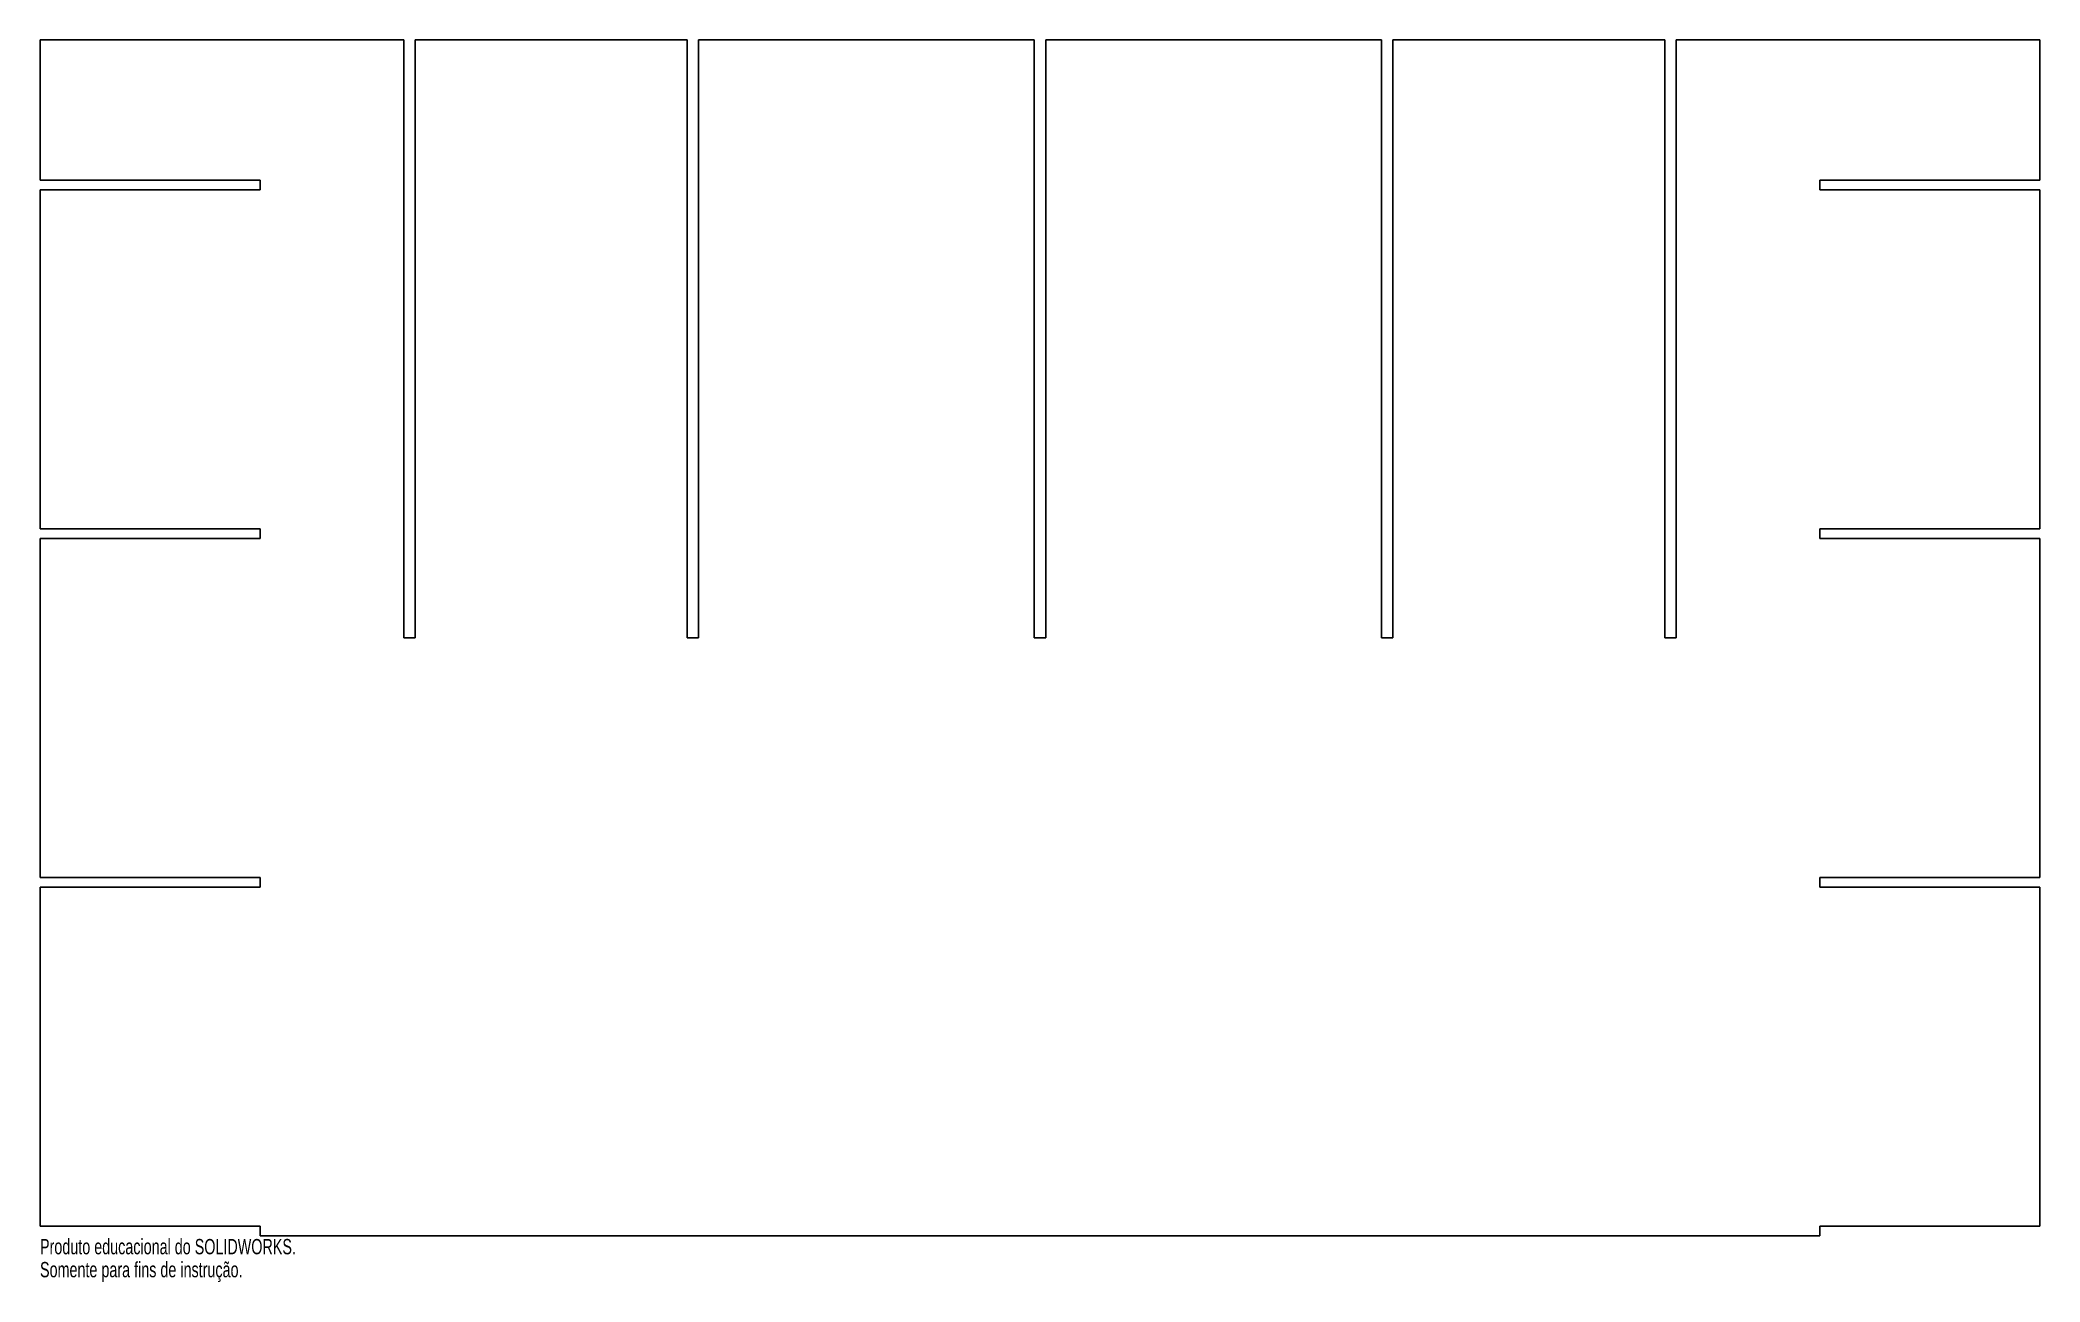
# Model space of a CAD drawing. Header units: millimetres. Extents: x -315 to 315, y -15 to 377.
import ezdxf

# ---------------------------------------------------------------- set-up
doc = ezdxf.new("R2010")
doc.units = ezdxf.units.MM
doc.styles.add('SLDTEXTSTYLE0', font='TXT', dxfattribs={"width": 0.7})

msp = doc.modelspace()

# ---------------------------------------------------------------- linework, layer by layer
at = {"color": 7, "linetype": 'Continuous', "lineweight": 25}
for p, q in [((-200.72, 377.22), (-315.44, 377.22)), ((-315.44, 377.22), (-315.44, 333)), ((-200.72, 377.22), (-200.72, 188.61)), ((-111.3, 377.22), (-197.12, 377.22)), ((-197.12, 188.61), (-197.12, 377.22)), ((-111.3, 377.22), (-111.3, 188.61)), ((-1.8, 377.22), (-107.7, 377.22)), ((-107.7, 188.61), (-107.7, 377.22)), ((-1.8, 377.22), (-1.8, 188.61)), ((107.7, 377.22), (1.8, 377.22)), ((1.8, 188.61), (1.8, 377.22)), ((107.7, 377.22), (107.7, 188.61)), ((197.12, 377.22), (111.3, 377.22)), ((111.3, 188.61), (111.3, 377.22)), ((197.12, 377.22), (197.12, 188.61)), ((315.44, 377.22), (200.72, 377.22)), ((200.72, 188.61), (200.72, 377.22)), ((315.44, 377.22), (315.44, 333)), ((-315.44, 333), (-245.98, 333)), ((-315.44, 330), (-245.98, 330)), ((-315.44, 330), (-315.44, 223)), ((-245.98, 333), (-245.98, 330)), ((245.98, 333), (245.98, 330)), ((315.44, 333), (245.98, 333)), ((315.44, 330), (245.98, 330)), ((315.44, 330), (315.44, 223)), ((-315.44, 223), (-245.98, 223)), ((-245.98, 223), (-245.98, 220)), ((245.98, 223), (245.98, 220)), ((315.44, 223), (245.98, 223)), ((-315.44, 220), (-245.98, 220)), ((-315.44, 220), (-315.44, 113)), ((315.44, 220), (245.98, 220)), ((315.44, 220), (315.44, 113)), ((-200.72, 188.61), (-197.12, 188.61)), ((-111.3, 188.61), (-107.7, 188.61)), ((-1.8, 188.61), (1.8, 188.61)), ((107.7, 188.61), (111.3, 188.61)), ((197.12, 188.61), (200.72, 188.61)), ((-315.44, 113), (-245.98, 113)), ((-315.44, 110), (-245.98, 110)), ((-315.44, 110), (-315.44, 3)), ((-245.98, 113), (-245.98, 110)), ((245.98, 113), (245.98, 110)), ((315.44, 113), (245.98, 113)), ((315.44, 110), (245.98, 110)), ((315.44, 110), (315.44, 3)), ((-315.44, 3), (-245.98, 3)), ((-245.98, 3), (-245.98, 0)), ((-245.98, 0), (245.98, 0)), ((245.98, 0), (245.98, 3)), ((315.44, 3), (245.98, 3))]:
    msp.add_line(p, q, dxfattribs=at)

# ---------------------------------------------------------------- texts
at = {"color": 7, "linetype": 'Continuous', "char_height": 4.8336, "attachment_point": 1, "style": 'SLDTEXTSTYLE0'}
for s, insert in [('Produto educacional do SOLIDWORKS.', (-315.44, -1.02)), ('Somente para fins de instrução.', (-315.44, -8.27))]:
    msp.add_mtext(s, dxfattribs=dict(at, insert=insert))

doc.saveas('drawing.dxf')
